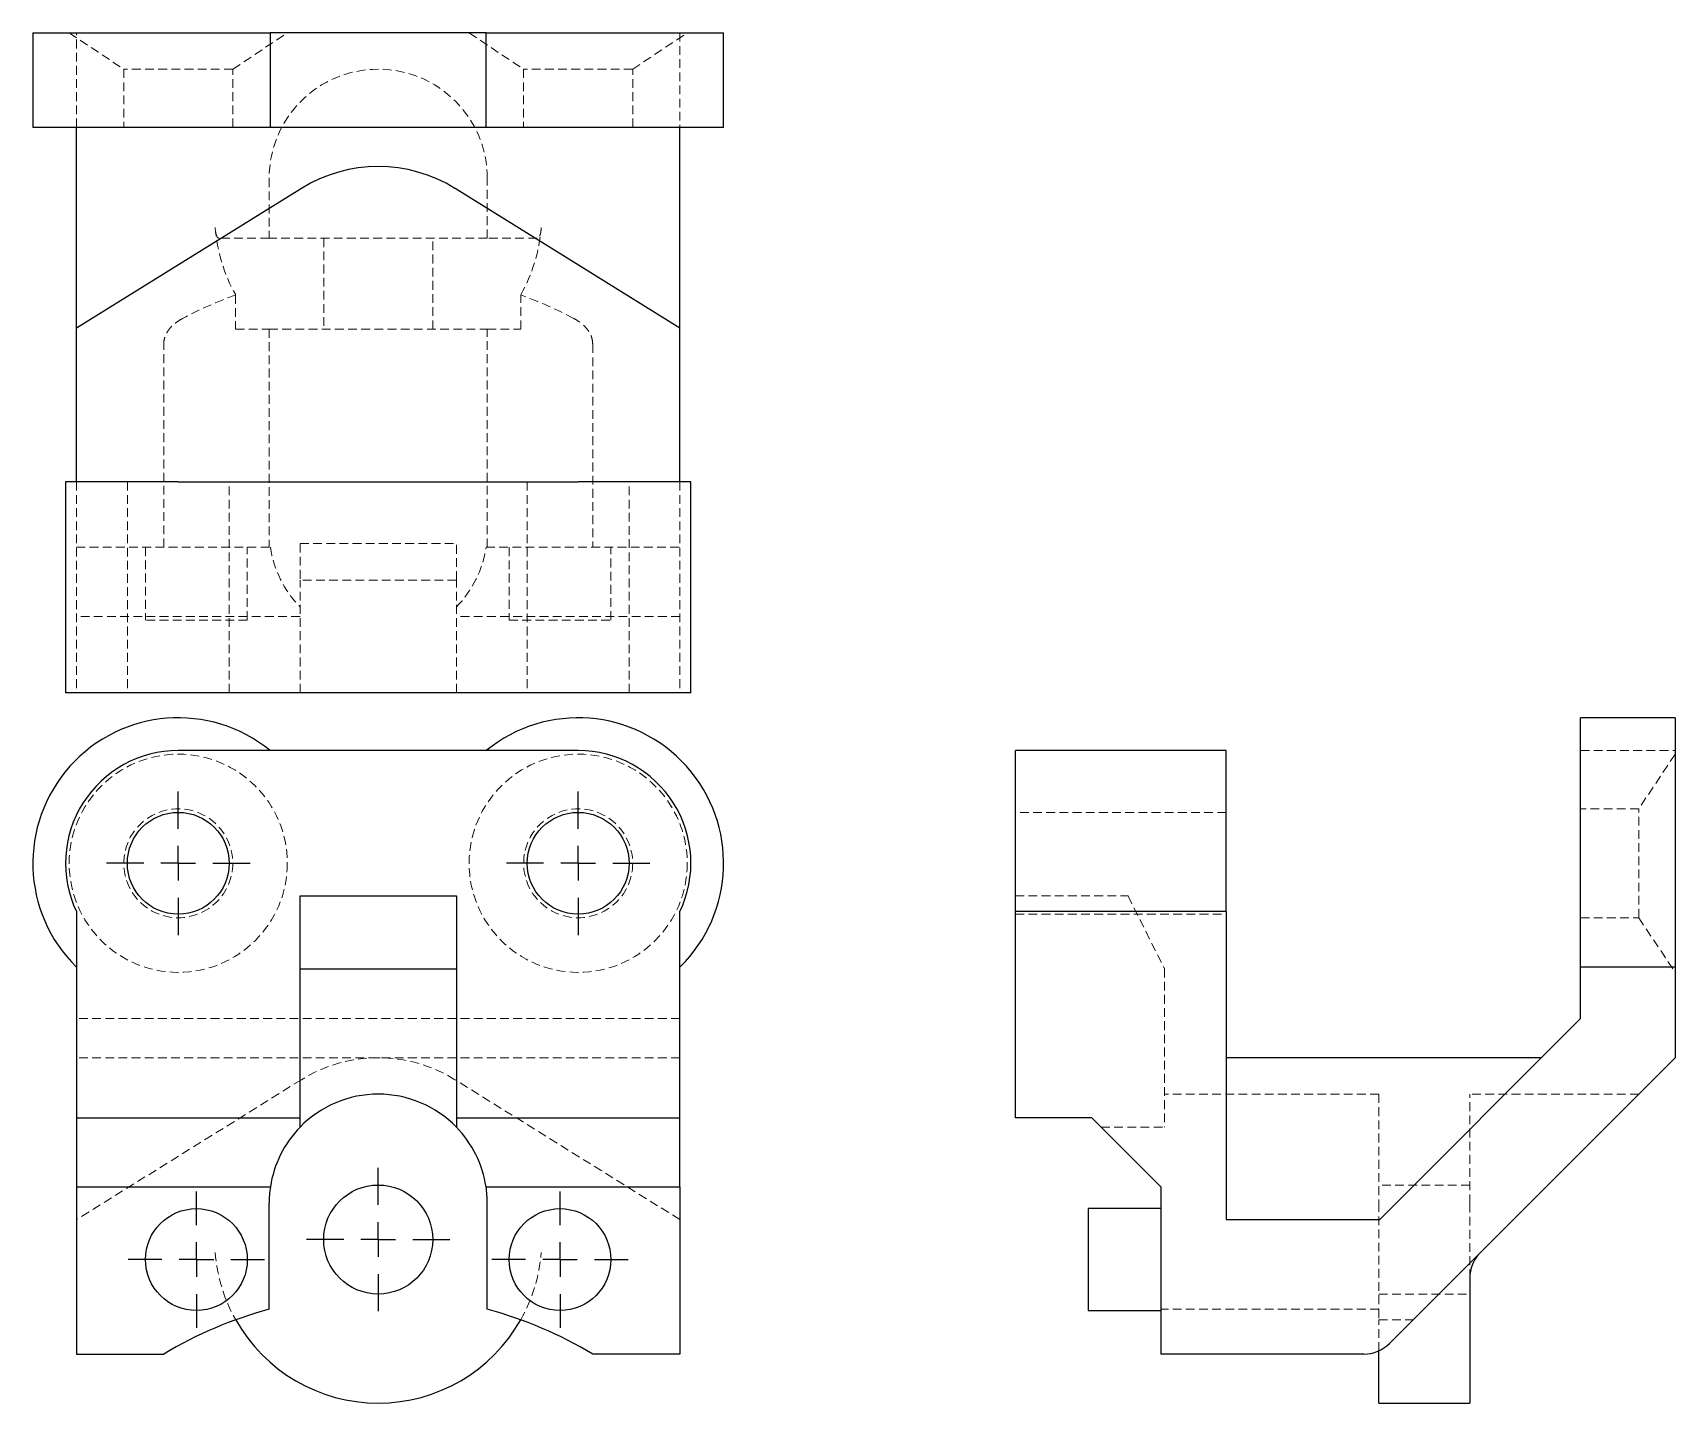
# Model space of a CAD drawing. Header units: millimetres. Extents: x 33 to 271, y 7 to 206.
import ezdxf

# ---------------------------------------------------------------- set-up
doc = ezdxf.new("R2010")
doc.units = ezdxf.units.MM
doc.linetypes.add('HIDDEN', pattern=[1.905, 1.27, -0.635])
doc.layers.add('10', color=7, linetype='Continuous')

# ---------------------------------------------------------------- blocks, each defined once
blk = doc.blocks.new('SW_CENTERMARKSYMBOL_0')
at = {"layer": '10', "color": 0}
for p, q in [((0, 5), (0, 10.39)), ((0, 0), (0, 2.5)), ((-5, 0), (-10.39, 0)), ((0, 0), (-2.5, 0)), ((0, 0), (0, -2.5)), ((0, 0), (2.5, 0)), ((5, 0), (10.39, 0)), ((0, -5), (0, -10.39))]:
    blk.add_line(p, q, dxfattribs=at)
blk = doc.blocks.new('SW_CENTERMARKSYMBOL_1')
at = {"layer": '10', "color": 0}
for p, q in [((0, 5), (0, 10.39)), ((0, 0), (0, 2.5)), ((-5, 0), (-10.39, 0)), ((0, 0), (-2.5, 0)), ((0, 0), (0, -2.5)), ((0, 0), (2.5, 0)), ((5, 0), (10.39, 0)), ((0, -5), (0, -10.39))]:
    blk.add_line(p, q, dxfattribs=at)
blk = doc.blocks.new('SW_CENTERMARKSYMBOL_2')
at = {"layer": '10', "color": 0}
for p, q in [((0, 5), (0, 9.87)), ((0, 0), (0, 2.5)), ((-5, 0), (-9.87, 0)), ((0, 0), (-2.5, 0)), ((0, 0), (0, -2.5)), ((0, 0), (2.5, 0)), ((5, 0), (9.87, 0)), ((0, -5), (0, -9.87))]:
    blk.add_line(p, q, dxfattribs=at)
blk = doc.blocks.new('SW_CENTERMARKSYMBOL_3')
at = {"layer": '10', "color": 0}
for p, q in [((0, 5), (0, 9.87)), ((0, 0), (0, 2.5)), ((-5, 0), (-9.87, 0)), ((0, 0), (-2.5, 0)), ((0, 0), (0, -2.5)), ((0, 0), (2.5, 0)), ((5, 0), (9.87, 0)), ((0, -5), (0, -9.87))]:
    blk.add_line(p, q, dxfattribs=at)
blk = doc.blocks.new('SW_CENTERMARKSYMBOL_4')
at = {"layer": '10', "color": 0}
for p, q in [((0, 5), (0, 10.39)), ((0, 0), (0, 2.5)), ((-5, 0), (-10.39, 0)), ((0, 0), (-2.5, 0)), ((0, 0), (0, -2.5)), ((0, 0), (2.5, 0)), ((5, 0), (10.39, 0)), ((0, -5), (0, -10.39))]:
    blk.add_line(p, q, dxfattribs=at)

msp = doc.modelspace()

# ---------------------------------------------------------------- linework, layer by layer
at = {"color": 7, "linetype": 'Continuous', "lineweight": 25}
for p, q in [((33, 205.76), (33, 192.08)), ((33, 205.76), (67.36, 205.76)), ((67.36, 205.76), (67.36, 192.08)), ((98.64, 205.76), (67.36, 205.76)), ((98.64, 192.08), (98.64, 205.76)), ((98.64, 205.76), (133, 205.76)), ((133, 192.08), (133, 205.76)), ((67.36, 192.08), (33, 192.08)), ((39.32, 162.99), (39.32, 192.08)), ((98.64, 192.08), (67.36, 192.08)), ((133, 192.08), (98.64, 192.08)), ((126.68, 162.99), (126.68, 192.08)), ((71.88, 183.24), (39.32, 162.99)), ((126.68, 162.99), (94.12, 183.24)), ((39.32, 140.76), (39.32, 162.99)), ((126.68, 140.76), (126.68, 162.99)), ((37.74, 140.76), (37.74, 110.24)), ((54.05, 140.76), (37.74, 140.76)), ((54.05, 140.76), (111.95, 140.76)), ((128.26, 140.76), (111.95, 140.76)), ((128.26, 110.24), (128.26, 140.76)), ((54.05, 110.24), (37.74, 110.24)), ((111.95, 110.24), (54.05, 110.24)), ((128.26, 110.24), (111.95, 110.24)), ((270.76, 106.61), (257.08, 106.61)), ((257.08, 70.52), (257.08, 106.61)), ((270.76, 106.61), (270.76, 70.52)), ((111.95, 101.87), (54.05, 101.87)), ((175.24, 78.55), (175.24, 101.87)), ((205.76, 101.87), (175.24, 101.87)), ((205.76, 78.55), (205.76, 101.87)), ((39.32, 78.55), (39.32, 48.71)), ((71.68, 80.82), (94.32, 80.82)), ((71.68, 48.71), (71.68, 80.82)), ((94.32, 80.82), (94.32, 48.71)), ((126.68, 48.71), (126.68, 78.55)), ((205.76, 78.55), (175.24, 78.55)), ((175.24, 48.71), (175.24, 78.55)), ((205.76, 78.55), (205.76, 33.97)), ((71.68, 70.29), (94.32, 70.29)), ((270.76, 70.52), (257.08, 70.52)), ((257.08, 63.06), (257.08, 70.52)), ((270.76, 70.52), (270.76, 57.39)), ((227.99, 33.97), (257.08, 63.06)), ((251.41, 57.39), (205.76, 57.39)), ((229.41, 16.04), (270.76, 57.39)), ((39.32, 48.71), (71.68, 48.71)), ((39.32, 48.71), (39.32, 38.71)), ((71.68, 47.35), (71.68, 48.71)), ((94.32, 48.71), (126.68, 48.71)), ((94.32, 48.71), (94.32, 47.35)), ((126.68, 38.71), (126.68, 48.71)), ((186.29, 48.71), (175.24, 48.71)), ((196.29, 38.71), (186.29, 48.71)), ((39.32, 38.71), (67.39, 38.71)), ((39.32, 38.71), (39.32, 14.5)), ((98.61, 38.71), (126.68, 38.71)), ((126.68, 38.71), (126.68, 14.5)), ((196.29, 38.71), (196.29, 14.5)), ((67.21, 20.99), (67.21, 36.34)), ((98.79, 20.99), (98.79, 36.34)), ((196.29, 35.55), (185.76, 35.55)), ((185.76, 35.55), (185.76, 28.18)), ((205.76, 33.97), (227.99, 33.97)), ((185.76, 28.18), (185.76, 20.82)), ((241.03, 25.48), (241.03, 7.39)), ((185.76, 20.82), (196.29, 20.82)), ((39.32, 14.5), (51.95, 14.5)), ((126.68, 14.5), (114.05, 14.5)), ((225.69, 14.5), (196.29, 14.5)), ((227.87, 7.39), (227.87, 14.93)), ((227.87, 7.39), (241.03, 7.39))]:
    msp.add_line(p, q, dxfattribs=at)
at = {"color": 7, "linetype": 'HIDDEN', "lineweight": 18}
for p, q in [((38.26, 205.76), (46.16, 200.5)), ((39.32, 192.08), (39.32, 205.76)), ((61.95, 200.5), (69.84, 205.76)), ((96.16, 205.76), (104.05, 200.5)), ((119.84, 200.5), (127.74, 205.76)), ((126.68, 205.76), (126.68, 192.08)), ((61.95, 200.5), (46.16, 200.5)), ((46.16, 200.5), (46.16, 192.08)), ((61.95, 192.08), (61.95, 200.5)), ((119.84, 200.5), (104.05, 200.5)), ((104.05, 200.5), (104.05, 192.08)), ((119.84, 192.08), (119.84, 200.5)), ((67.21, 184.71), (67.21, 176.03)), ((98.79, 176.03), (98.79, 184.71)), ((67.21, 176.03), (59.99, 176.03)), ((98.79, 176.03), (67.21, 176.03)), ((75.11, 176.03), (75.11, 162.87)), ((90.89, 162.87), (90.89, 176.03)), ((106.01, 176.03), (98.79, 176.03)), ((62.36, 167.82), (62.36, 162.87)), ((103.64, 162.87), (103.64, 167.82)), ((62.36, 162.87), (67.21, 162.87)), ((67.21, 162.87), (67.21, 131.29)), ((67.21, 162.87), (98.79, 162.87)), ((98.79, 131.29), (98.79, 162.87)), ((98.79, 162.87), (103.64, 162.87)), ((51.95, 131.29), (51.95, 160.69)), ((114.05, 160.69), (114.05, 131.29)), ((39.32, 140.76), (39.32, 110.24)), ((46.68, 140.76), (46.68, 110.24)), ((61.42, 110.24), (61.42, 140.76)), ((104.58, 140.76), (104.58, 110.24)), ((119.32, 110.24), (119.32, 140.76)), ((126.68, 140.76), (126.68, 110.24)), ((39.32, 131.29), (67.39, 131.29)), ((49.32, 131.29), (49.32, 120.76)), ((64.05, 120.76), (64.05, 131.29)), ((71.68, 131.82), (71.68, 126.55)), ((71.68, 131.82), (94.32, 131.82)), ((94.32, 126.55), (94.32, 131.82)), ((98.61, 131.29), (126.68, 131.29)), ((101.95, 131.29), (101.95, 120.76)), ((116.68, 120.76), (116.68, 131.29)), ((94.32, 126.55), (71.68, 126.55)), ((71.68, 110.24), (71.68, 126.55)), ((94.32, 110.24), (94.32, 126.55)), ((71.68, 121.29), (39.32, 121.29)), ((126.68, 121.29), (94.32, 121.29)), ((64.05, 120.76), (49.32, 120.76)), ((101.95, 120.76), (116.68, 120.76)), ((257.08, 101.87), (270.76, 101.87)), ((270.76, 101.34), (265.5, 93.45)), ((205.76, 92.92), (175.24, 92.92)), ((265.5, 93.45), (257.08, 93.45)), ((265.5, 77.66), (265.5, 93.45)), ((175.24, 80.82), (191.55, 80.82)), ((191.55, 80.82), (196.82, 70.29)), ((175.24, 78.18), (205.76, 78.18)), ((257.08, 77.66), (265.5, 77.66)), ((265.5, 77.66), (270.76, 69.76)), ((196.82, 70.29), (196.82, 47.35)), ((126.68, 63.06), (39.32, 63.06)), ((126.68, 57.39), (39.32, 57.39)), ((71.88, 54.22), (39.32, 33.97)), ((126.68, 33.97), (94.12, 54.22)), ((227.87, 52.13), (196.82, 52.13)), ((227.87, 52.13), (227.87, 36.34)), ((241.03, 36.34), (241.03, 52.13)), ((265.5, 52.13), (241.03, 52.13)), ((187.65, 47.35), (196.82, 47.35)), ((241.03, 38.97), (227.87, 38.97)), ((227.87, 36.34), (227.87, 20.99)), ((241.03, 25.48), (241.03, 36.34)), ((227.87, 23.18), (241.03, 23.18)), ((227.87, 20.99), (196.29, 20.99)), ((227.87, 20.99), (227.87, 19.46)), ((227.87, 14.93), (227.87, 19.46)), ((227.87, 19.46), (232.82, 19.46))]:
    msp.add_line(p, q, dxfattribs=at)
for centre, radius in [((54.05, 85.55), 15.79), ((111.95, 85.55), 15.79), ((54.05, 85.55), 7.89), ((111.95, 85.55), 7.89)]:
    msp.add_circle(centre, radius, dxfattribs=at)
at = {"color": 7, "linetype": 'Continuous', "lineweight": 25}
for centre, radius in [((54.05, 85.55), 7.37), ((111.95, 85.55), 7.37), ((83, 31.08), 7.89), ((56.68, 28.18), 7.37), ((109.32, 28.18), 7.37)]:
    msp.add_circle(centre, radius, dxfattribs=at)
at = {"color": 7, "linetype": 'HIDDEN', "lineweight": 18}
for centre, radius, start, end in [((83, 184.71), 15.79, 0, 180), ((83, 179.45), 23.68, 184.5516, 209.3897), ((83, 179.45), 23.68, 330.6103, 355.4484), ((83, 111.03), 60.43, 109.9673, 117.9464), ((83, 111.03), 60.43, 62.0536, 70.0327), ((83, 133.66), 15.79, 188.6269, 224.22), ((83, 133.66), 15.79, 315.78, 351.3731), ((83, 36.34), 21.05, 58.1315, 121.8685), ((83, 31.08), 23.68, 184.5516, 209.3897), ((83, 31.08), 23.68, 330.6103, 355.4484)]:
    msp.add_arc(centre, radius, start, end, dxfattribs=at)
at = {"color": 7, "linetype": 'Continuous', "lineweight": 25}
for centre, radius, start, end in [((83, 165.36), 21.05, 58.1315, 121.8685), ((54.05, 85.55), 21.05, 50.805, 225.573), ((111.95, 85.55), 21.05, 314.427, 129.195), ((54.05, 85.55), 16.32, 90, 205.4146), ((111.95, 85.55), 16.32, 334.5854, 90), ((83, 36.34), 15.79, 44.22, 135.78), ((83, 36.34), 15.79, 135.78, 171.3731), ((83, 36.34), 15.79, 8.6269, 44.22), ((83, 36.34), 15.79, 171.3731, 180), ((83, 36.34), 15.79, 0, 8.6269), ((83, -37.34), 60.43, 105.1462, 120.921), ((83, 31.08), 23.68, 209.3897, 330.6103), ((83, -37.34), 60.43, 59.079, 74.8538), ((225.69, 19.76), 5.26, 270, 315)]:
    msp.add_arc(centre, radius, start, end, dxfattribs=at)
at = {"color": 7, "linetype": 'HIDDEN', "lineweight": 18}
for points, knots in [([(59.99, 176.03), (59.9, 176.03), (59.83, 176.06), (59.73, 176.16), (59.7, 176.2), (59.64, 176.3), (59.62, 176.36), (59.54, 176.55), (59.5, 176.71), (59.44, 177.1), (59.41, 177.32), (59.39, 177.57)], [0, 0, 0, 0, 0.25, 0.25, 0.375, 0.375, 0.5, 0.5, 0.75, 0.75, 1, 1, 1, 1]), ([(106.61, 177.57), (106.59, 177.32), (106.56, 177.1), (106.52, 176.81), (106.5, 176.73), (106.46, 176.56), (106.43, 176.49), (106.36, 176.29), (106.3, 176.19), (106.17, 176.06), (106.1, 176.03), (106.01, 176.03)], [0, 0, 0, 0, 0.25, 0.25, 0.375, 0.375, 0.5, 0.5, 0.75, 0.75, 1, 1, 1, 1]), ([(54.68, 164.41), (54.34, 164.23), (54.01, 164.02), (53.39, 163.56), (53.1, 163.29), (52.71, 162.83), (52.59, 162.66), (52.38, 162.31), (52.28, 162.13), (52.12, 161.74), (52.06, 161.54), (51.97, 161.12), (51.95, 160.91), (51.95, 160.69)], [0, 0, 0, 0, 0.25, 0.25, 0.5, 0.5, 0.625, 0.625, 0.75, 0.75, 0.875, 0.875, 1, 1, 1, 1]), ([(114.05, 160.69), (114.05, 160.9), (114.03, 161.12), (113.95, 161.53), (113.88, 161.74), (113.64, 162.32), (113.42, 162.67), (112.91, 163.28), (112.62, 163.55), (111.99, 164.02), (111.66, 164.23), (111.32, 164.41)], [0, 0, 0, 0, 0.125, 0.125, 0.25, 0.25, 0.5, 0.5, 0.75, 0.75, 1, 1, 1, 1])]:
    msp.add_open_spline(points, degree=3, knots=knots, dxfattribs=at)
at = {"color": 7, "linetype": 'Continuous', "lineweight": 25}
msp.add_open_spline([(242.57, 29.2), (242.32, 28.95), (242.1, 28.68), (241.81, 28.25), (241.73, 28.1), (241.56, 27.8), (241.49, 27.64), (241.29, 27.16), (241.19, 26.83), (241.06, 26.16), (241.03, 25.82), (241.03, 25.48)], degree=3, knots=[0, 0, 0, 0, 0.25, 0.25, 0.375, 0.375, 0.5, 0.5, 0.75, 0.75, 1, 1, 1, 1], dxfattribs=at)

# ---------------------------------------------------------------- block references
at = {"layer": '10'}
for name, p in [('SW_CENTERMARKSYMBOL_0', (54.05, 85.55)), ('SW_CENTERMARKSYMBOL_1', (111.95, 85.55)), ('SW_CENTERMARKSYMBOL_4', (83, 31.08)), ('SW_CENTERMARKSYMBOL_2', (56.68, 28.18)), ('SW_CENTERMARKSYMBOL_3', (109.32, 28.18))]:
    msp.add_blockref(name, p, dxfattribs=at)

doc.saveas('drawing.dxf')
